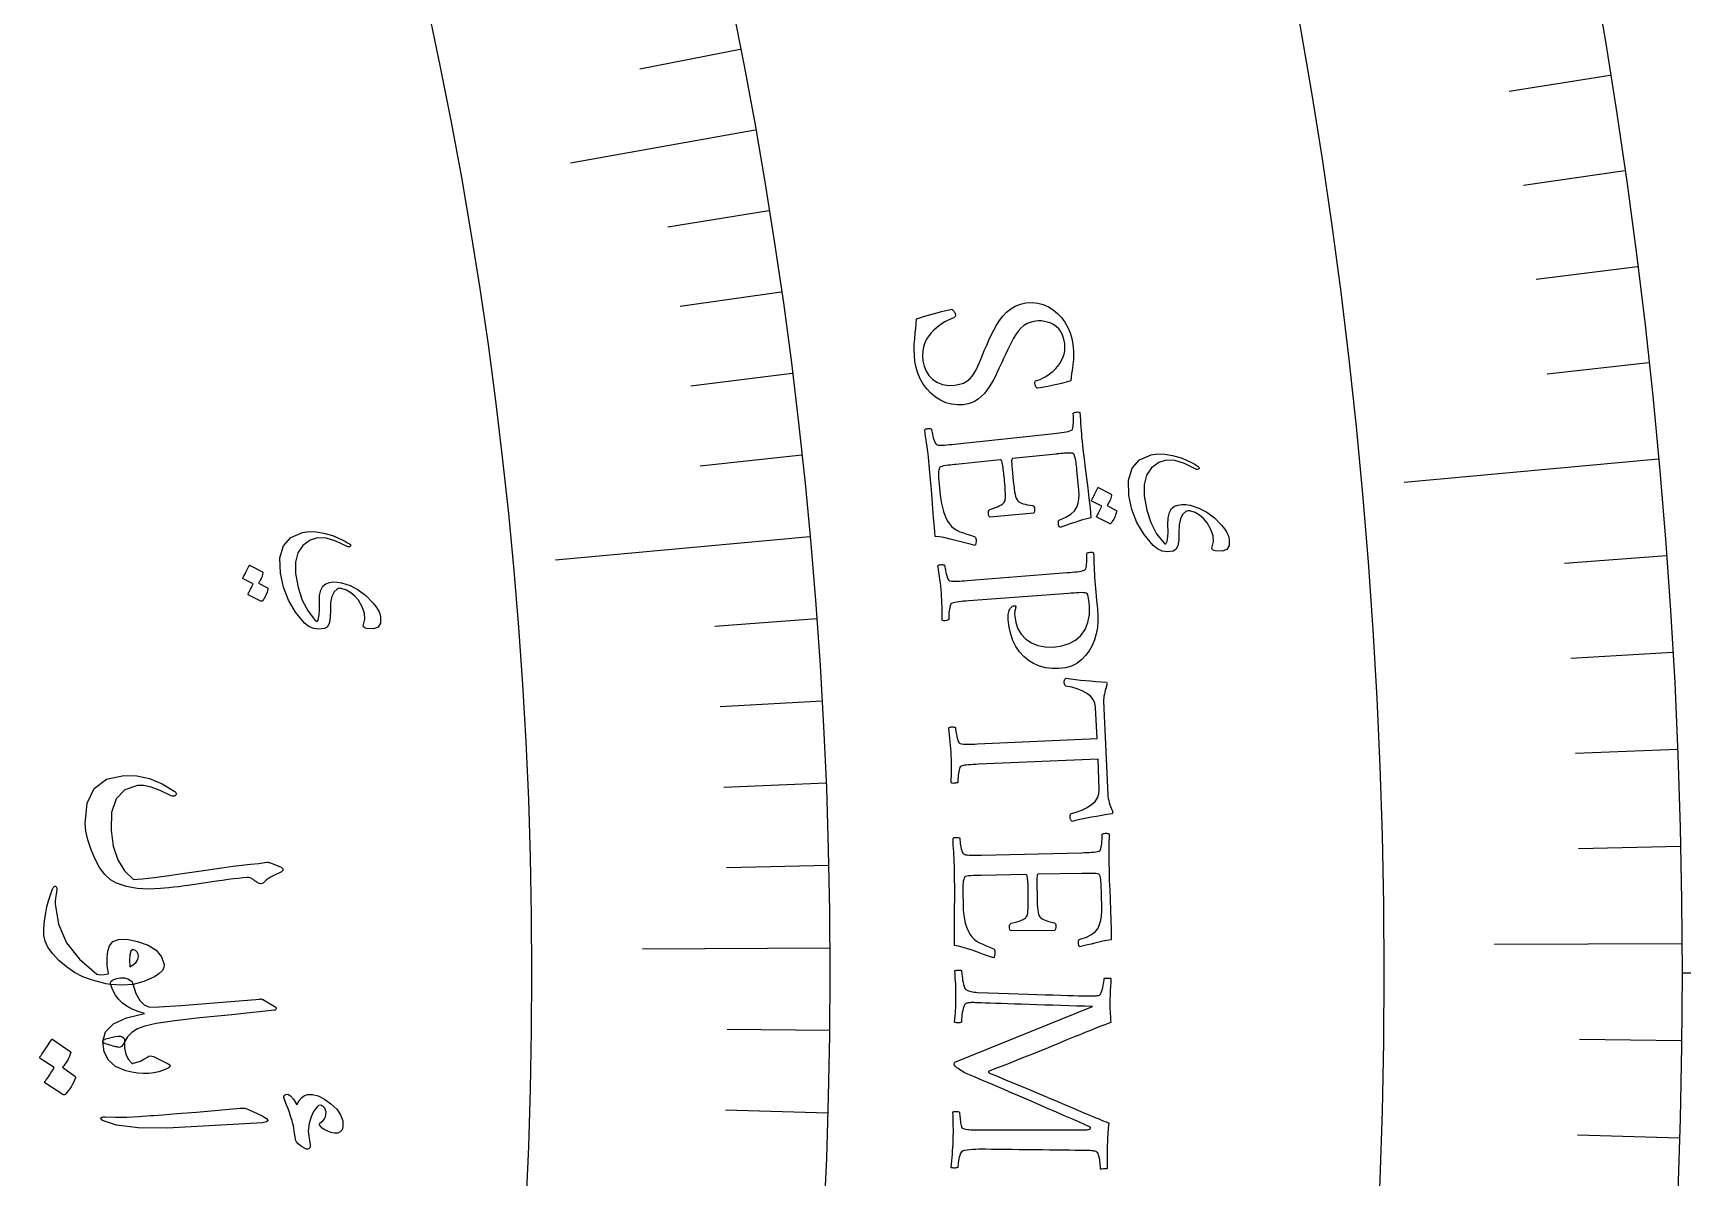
# Model space of a CAD drawing. Header units: millimetres. Extents: x -82 to 82, y -82 to 107.
# Drawn here: x 46.43 to 65.59, y -2.37 to 10.92 of the extents above; entities that cross this region are included whole.
import ezdxf

# ---------------------------------------------------------------- set-up
doc = ezdxf.new("R2010")
doc.units = ezdxf.units.MM
for name, color, linetype in [('ENGRAVE', 7, 'Continuous'), ('ENGRAVE_FINE', 8, 'Continuous'), ('TEXT', 5, 'Continuous')]:
    doc.layers.add(name, color=color, linetype=linetype)

msp = doc.modelspace()

# ---------------------------------------------------------------- linework, layer by layer
at = {"layer": 'ENGRAVE'}
for points in [[(54.8191, 9.7961), (52.6751, 9.4129)], [(65.3152, 5.97), (62.3576, 5.6996)], [(55.4563, 5.0688), (52.4987, 4.7985)], [(55.6867, 0.2907), (53.5088, 0.2794)], [(65.5866, 0.3424), (63.4086, 0.331)], [(74.6625, 0), (65.5875, 0)]]:
    msp.add_lwpolyline(points, dxfattribs=at)
for radius in [80.85, 80.85, 78.6844, 74.6625, 74.6625, 71.4862, 65.5875, 65.5875, 62.1225, 55.6875, 55.6875, 52.2225]:
    msp.add_circle((0, 0), radius, dxfattribs=at)
at = {"layer": 'ENGRAVE_FINE'}
for points in [[(54.6435, 10.7324), (53.4778, 10.5034)], [(64.7527, 10.4308), (63.5799, 10.2419)], [(64.9219, 9.3203), (63.7459, 9.1515)], [(54.9787, 8.8563), (53.8059, 8.6674)], [(65.0721, 8.2065), (63.8934, 8.0578)], [(55.1224, 7.9135), (53.9464, 7.7447)], [(65.2032, 7.0896), (64.0222, 6.9612)], [(55.2499, 6.9678), (54.0712, 6.8191)], [(55.3612, 6.0195), (54.1802, 5.891)], [(65.4081, 4.8479), (64.2233, 4.7601)], [(55.5352, 4.1162), (54.3504, 4.0284)], [(65.4817, 3.7238), (64.2956, 3.6564)], [(55.5977, 3.1618), (54.4116, 3.0943)], [(65.536, 2.598), (64.349, 2.551)], [(55.6438, 2.2059), (54.4567, 2.1588)], [(65.571, 1.4708), (64.3833, 1.4441)], [(55.6735, 1.2488), (54.4858, 1.2221)], [(55.6835, -0.6679), (54.4956, -0.6537)], [(65.5828, -0.7867), (64.3949, -0.7724)], [(55.6637, -1.627), (54.4762, -1.5922)], [(65.5595, -1.9162), (64.372, -1.8815)]]:
    msp.add_lwpolyline(points, dxfattribs=at)
at = {"layer": 'TEXT'}
for points in [[(58.5097, 7.3062), (58.5143, 7.2641), (58.5172, 7.2255), (58.5185, 7.1905), (58.518, 7.159), (58.5163, 7.1291), (58.5137, 7.0988), (58.5103, 7.068), (58.5061, 7.0367), (58.5013, 7.0034), (58.4963, 6.9662), (58.4909, 6.9252), (58.4853, 6.8805), (58.4331, 6.8662), (58.3799, 6.8527), (58.3257, 6.84), (58.2706, 6.828), (58.2185, 6.8174), (58.1734, 6.8084), (58.1353, 6.8012), (58.1042, 6.7957), (58.0976, 6.7951), (58.0916, 6.7978), (58.0861, 6.8037), (58.081, 6.813), (58.0767, 6.8233), (58.0734, 6.8327), (58.0711, 6.8412), (58.0698, 6.8487), (58.0694, 6.8581), (58.0705, 6.8666), (58.0731, 6.8743), (58.0772, 6.881), (58.1028, 6.8883), (58.13, 6.8987), (58.159, 6.9121), (58.1898, 6.9286), (58.2209, 6.948), (58.251, 6.9699), (58.2801, 6.9944), (58.3081, 7.0215), (58.3342, 7.051), (58.3574, 7.0827), (58.3776, 7.1165), (58.3949, 7.1526), (58.4081, 7.1906), (58.416, 7.2302), (58.4185, 7.2716), (58.4157, 7.3146), (58.406, 7.3679), (58.3911, 7.4143), (58.3711, 7.454), (58.346, 7.4869), (58.3171, 7.5139), (58.2861, 7.5359), (58.2529, 7.553), (58.2175, 7.565), (58.1815, 7.5729), (58.1462, 7.5773), (58.1117, 7.5781), (58.0781, 7.5755), (58.0268, 7.5652), (57.9809, 7.5482), (57.9405, 7.5247), (57.9055, 7.4945), (57.8744, 7.4593), (57.846, 7.4206), (57.82, 7.3783), (57.7966, 7.3324), (57.7743, 7.2847), (57.7517, 7.2368), (57.7286, 7.1887), (57.7052, 7.1405), (57.6882, 7.1034), (57.6702, 7.0645), (57.6515, 7.0238), (57.6318, 6.9812), (57.611, 6.9379), (57.5887, 6.8953), (57.5649, 6.8532), (57.5396, 6.8116), (57.5121, 6.772), (57.482, 6.7356), (57.4493, 6.7025), (57.4138, 6.6726), (57.3753, 6.6472), (57.3336, 6.6274), (57.2885, 6.6132), (57.2402, 6.6047), (57.1682, 6.6016), (57.0994, 6.6091), (57.0337, 6.6273), (56.9712, 6.6562), (56.913, 6.6936), (56.8603, 6.7375), (56.8132, 6.7879), (56.7715, 6.8449), (56.7364, 6.9064), (56.7087, 6.9708), (56.6885, 7.038), (56.6758, 7.1079), (56.6693, 7.1749), (56.6667, 7.2411), (56.668, 7.3065), (56.6732, 7.3713), (56.6798, 7.4341), (56.6853, 7.4934), (56.6899, 7.5493), (56.6935, 7.6018), (56.7332, 7.6153), (56.7745, 7.6284), (56.8172, 7.6412), (56.8613, 7.6537), (56.9048, 7.6656), (56.9457, 7.6763), (56.9838, 7.6861), (57.0193, 7.6947), (57.0502, 7.702), (57.0747, 7.7075), (57.0927, 7.7112), (57.1042, 7.7132), (57.1119, 7.7069), (57.119, 7.7001), (57.1258, 7.6926), (57.1321, 7.6846), (57.1375, 7.676), (57.1418, 7.6672), (57.1449, 7.658), (57.1468, 7.6485), (57.1467, 7.637), (57.1432, 7.6276), (57.1363, 7.6201), (57.1259, 7.6147), (57.1054, 7.6066), (57.0816, 7.5958), (57.0544, 7.5822), (57.0239, 7.5659), (56.9916, 7.5467), (56.9592, 7.5244), (56.9268, 7.4989), (56.8942, 7.4702), (56.8632, 7.4383), (56.8357, 7.403), (56.8115, 7.3643), (56.7908, 7.3223), (56.7751, 7.2765), (56.7661, 7.2265), (56.7637, 7.1723), (56.768, 7.1139), (56.7813, 7.052), (56.8049, 6.9955), (56.8389, 6.9445), (56.8832, 6.8989), (56.9364, 6.8625), (56.997, 6.8391), (57.065, 6.8289), (57.1404, 6.8318), (57.1938, 6.8414), (57.2401, 6.8567), (57.2795, 6.8777), (57.3118, 6.9044), (57.3393, 6.9357), (57.3643, 6.9706), (57.3867, 7.0092), (57.4065, 7.0513), (57.4253, 7.096), (57.4445, 7.1425), (57.4642, 7.1906), (57.4844, 7.2405), (57.5091, 7.2964), (57.5352, 7.3534), (57.5626, 7.4116), (57.5915, 7.4709), (57.623, 7.5289), (57.6583, 7.583), (57.6974, 7.6332), (57.7403, 7.6795), (57.788, 7.7195), (57.8414, 7.7507), (57.9006, 7.7731), (57.9656, 7.7867), (58.0359, 7.7912), (58.1028, 7.7854), (58.1664, 7.7693), (58.2266, 7.7427), (58.2824, 7.7077), (58.3329, 7.6659), (58.3781, 7.6175), (58.418, 7.5623), (58.4516, 7.5024), (58.4781, 7.4398), (58.4974, 7.3744), (58.5097, 7.3062)], [(58.6166, 6.1827), (58.6276, 6.0823), (58.64, 5.977), (58.6538, 5.8668), (58.6688, 5.7517), (58.6839, 5.6347), (58.6975, 5.5191), (58.7097, 5.4047), (58.7205, 5.2917), (58.6708, 5.2795), (58.6232, 5.2665), (58.5778, 5.2525), (58.5346, 5.2378), (58.4921, 5.2227), (58.4489, 5.208), (58.4049, 5.1935), (58.3603, 5.1794), (58.3534, 5.1872), (58.3481, 5.1976), (58.3443, 5.2106), (58.3421, 5.2262), (58.3418, 5.2426), (58.3444, 5.255), (58.3498, 5.2633), (58.358, 5.2676), (58.4303, 5.2993), (58.4873, 5.3343), (58.5289, 5.3725), (58.555, 5.4141), (58.5705, 5.4588), (58.5801, 5.5066), (58.5837, 5.5574), (58.5814, 5.6113), (58.5581, 5.8497), (58.5569, 5.86), (58.5553, 5.8738), (58.5531, 5.8911), (58.5504, 5.912), (58.5472, 5.9342), (58.5435, 5.9557), (58.5394, 5.9764), (58.5348, 5.9964), (58.5297, 6.0138), (58.5239, 6.0268), (58.5176, 6.0354), (58.5107, 6.0397), (58.4953, 6.042), (58.478, 6.0432), (58.4587, 6.0432), (58.4374, 6.0422), (58.4149, 6.0405), (58.3921, 6.0386), (58.369, 6.0365), (58.3455, 6.0341), (58.3363, 6.0332), (58.3281, 6.0323), (58.321, 6.0316), (58.3149, 6.031), (57.8091, 5.9786), (57.8043, 5.9758), (57.801, 5.9686), (57.7992, 5.9569), (57.7989, 5.9408), (57.7996, 5.9219), (57.8008, 5.9021), (57.8024, 5.8812), (57.8044, 5.8593), (57.8187, 5.7164), (57.8236, 5.6701), (57.8287, 5.6293), (57.8339, 5.594), (57.8392, 5.5642), (57.8453, 5.5391), (57.8528, 5.5178), (57.8616, 5.5003), (57.8719, 5.4867), (57.8839, 5.4758), (57.8983, 5.4666), (57.915, 5.459), (57.934, 5.453), (57.9559, 5.4478), (57.9813, 5.4425), (58.0102, 5.4373), (58.0426, 5.432), (58.0515, 5.4293), (58.0583, 5.4221), (58.063, 5.4105), (58.0658, 5.3944), (58.0663, 5.3787), (58.0649, 5.3653), (58.0616, 5.3541), (58.0563, 5.3453), (57.5443, 5.2982), (57.5388, 5.3047), (57.5344, 5.3141), (57.5311, 5.3265), (57.529, 5.3417), (57.5288, 5.357), (57.5314, 5.3694), (57.5366, 5.3788), (57.5446, 5.3854), (57.58, 5.3981), (57.61, 5.4095), (57.6348, 5.4194), (57.6543, 5.428), (57.6697, 5.4357), (57.6823, 5.4427), (57.6923, 5.4491), (57.6994, 5.4549), (57.705, 5.4606), (57.7099, 5.4668), (57.7143, 5.4735), (57.7181, 5.4806), (57.7223, 5.4904), (57.7252, 5.5046), (57.7269, 5.5233), (57.7272, 5.5464), (57.7266, 5.5724), (57.7256, 5.5995), (57.7241, 5.6279), (57.722, 5.6574), (57.7197, 5.6871), (57.7173, 5.7159), (57.7148, 5.7438), (57.7122, 5.7708), (57.7103, 5.7896), (57.708, 5.8096), (57.7054, 5.8308), (57.7025, 5.8532), (57.6994, 5.8754), (57.6961, 5.896), (57.6925, 5.9149), (57.6888, 5.9323), (57.6846, 5.9467), (57.6796, 5.9568), (57.6739, 5.9625), (57.6673, 5.964), (57.1503, 5.9105), (57.1472, 5.9102), (57.1434, 5.9098), (57.1388, 5.9093), (57.1336, 5.9088), (57.1128, 5.9065), (57.0892, 5.9038), (57.0628, 5.9007), (57.0337, 5.8971), (57.0066, 5.8929), (56.9862, 5.8883), (56.9725, 5.8831), (56.9655, 5.8774), (56.9582, 5.862), (56.953, 5.8451), (56.9499, 5.8269), (56.9488, 5.8074), (56.9493, 5.7844), (56.9509, 5.7557), (56.9536, 5.7214), (56.9573, 5.6814), (56.9701, 5.5517), (56.976, 5.5037), (56.9842, 5.4562), (56.9948, 5.4093), (57.0078, 5.363), (57.0228, 5.3195), (57.0393, 5.2809), (57.0575, 5.2474), (57.0773, 5.2189), (57.1017, 5.1908), (57.1301, 5.1665), (57.1626, 5.1461), (57.199, 5.1294), (57.2383, 5.115), (57.2791, 5.1009), (57.3214, 5.0874), (57.3653, 5.0743), (57.373, 5.0704), (57.3789, 5.0629), (57.383, 5.0517), (57.3854, 5.0369), (57.3864, 5.0138), (57.3849, 4.9948), (57.3809, 4.9797), (57.3745, 4.9687), (57.3162, 4.9836), (57.2561, 4.9993), (57.1942, 5.0156), (57.1305, 5.0326), (57.0683, 5.0481), (57.011, 5.06), (56.9585, 5.0683), (56.9109, 5.073), (56.9015, 5.1818), (56.8925, 5.2903), (56.8841, 5.3985), (56.8762, 5.5064), (56.8678, 5.6175), (56.8578, 5.7355), (56.8461, 5.8603), (56.8328, 5.9918), (56.8277, 6.0374), (56.8223, 6.0805), (56.8166, 6.1211), (56.8106, 6.1593), (56.8047, 6.1966), (56.7993, 6.2347), (56.7942, 6.2735), (56.7896, 6.313), (56.7956, 6.3185), (56.8039, 6.3226), (56.8145, 6.3254), (56.8274, 6.327), (56.8403, 6.3273), (56.8513, 6.3265), (56.8603, 6.3246), (56.8673, 6.3216), (56.8687, 6.3117), (56.871, 6.2983), (56.8741, 6.2816), (56.8782, 6.2615), (56.8831, 6.24), (56.8888, 6.219), (56.8953, 6.1988), (56.9027, 6.1791), (56.9103, 6.162), (56.9178, 6.1497), (56.9251, 6.142), (56.9323, 6.139), (56.9507, 6.136), (56.9714, 6.1345), (56.9944, 6.1345), (57.0198, 6.1359), (57.0467, 6.1382), (57.0747, 6.1407), (57.1038, 6.1436), (57.1338, 6.1467), (58.2924, 6.2714), (58.3225, 6.2747), (58.3517, 6.2781), (58.3801, 6.2816), (58.4075, 6.2852), (58.4332, 6.2893), (58.4561, 6.2944), (58.4762, 6.3004), (58.4937, 6.3074), (58.5011, 6.312), (58.5069, 6.3214), (58.5112, 6.3354), (58.5139, 6.354), (58.5156, 6.3753), (58.5166, 6.397), (58.5171, 6.4192), (58.517, 6.4419), (58.5165, 6.463), (58.5159, 6.4805), (58.5151, 6.4944), (58.5142, 6.5047), (58.5204, 6.5093), (58.5287, 6.5131), (58.5393, 6.5164), (58.552, 6.519), (58.5649, 6.5203), (58.5758, 6.5198), (58.5848, 6.5175), (58.592, 6.5134), (58.5952, 6.4708), (58.5982, 6.4285), (58.6009, 6.3866), (58.6034, 6.3451), (58.606, 6.3039), (58.6091, 6.2631), (58.6126, 6.2227), (58.6166, 6.1827)], [(60.1288, 4.9536), (60.1439, 5.0156), (60.1391, 5.0829), (60.1143, 5.1556), (60.0696, 5.2336), (60.0291, 5.2819), (59.9824, 5.321), (59.9295, 5.3508), (59.8704, 5.3713), (59.8588, 5.3729), (59.8469, 5.372), (59.8348, 5.3688), (59.8225, 5.3633), (59.7854, 5.3303), (59.7599, 5.2784), (59.7458, 5.2074), (59.743, 5.1175), (59.7411, 5.0288), (59.7294, 4.9635), (59.7079, 4.9217), (59.6769, 4.9033), (59.6092, 4.896), (59.5478, 4.9043), (59.4926, 4.9282), (59.4435, 4.9676), (59.3376, 5.0965), (59.2554, 5.2361), (59.1969, 5.3866), (59.162, 5.548), (59.1575, 5.7274), (59.1987, 5.8661), (59.2858, 5.9642), (59.419, 6.0218), (59.4943, 6.0319), (59.5774, 6.0294), (59.6683, 6.0141), (59.7671, 5.986), (59.7948, 5.9755), (59.8217, 5.9645), (59.8476, 5.9531), (59.8727, 5.9413), (59.8969, 5.9289), (59.9206, 5.9158), (59.9436, 5.9021), (59.9659, 5.8877), (59.9754, 5.8797), (59.9796, 5.8722), (59.9787, 5.865), (59.9725, 5.8584), (59.9645, 5.8542), (59.9563, 5.8525), (59.9478, 5.8535), (59.939, 5.857), (59.8087, 5.9211), (59.6934, 5.9552), (59.5933, 5.9595), (59.5083, 5.934), (59.4224, 5.8708), (59.3658, 5.7852), (59.3383, 5.677), (59.3399, 5.5462), (59.3686, 5.381), (59.4164, 5.2341), (59.4836, 5.1055), (59.5702, 4.9949), (59.5773, 4.9884), (59.584, 4.9863), (59.5904, 4.9886), (59.5963, 4.9952), (59.6063, 5.021), (59.6129, 5.065), (59.616, 5.1269), (59.6156, 5.207), (59.6185, 5.2888), (59.6317, 5.3522), (59.6555, 5.3973), (59.6898, 5.4241), (59.7316, 5.4389), (59.7762, 5.4459), (59.8236, 5.4454), (59.8738, 5.4371), (59.9739, 5.4044), (60.0678, 5.3548), (60.1554, 5.2883), (60.2366, 5.2049), (60.2561, 5.1825), (60.2731, 5.1605), (60.2878, 5.1391), (60.3001, 5.1182), (60.3101, 5.0979), (60.318, 5.0783), (60.3237, 5.0595), (60.3272, 5.0414), (60.3264, 4.9696), (60.299, 4.9234), (60.245, 4.9028), (60.1643, 4.9077), (60.1422, 4.9146), (60.1289, 4.9245), (60.1244, 4.9375), (60.1288, 4.9536)], [(59.0131, 5.3773), (59.0157, 5.3753), (59.0173, 5.3722), (59.0182, 5.3681), (59.0182, 5.3631), (59.013, 5.3444), (59.007, 5.3263), (59.0003, 5.3088), (58.9928, 5.2917), (58.9845, 5.275), (58.9752, 5.2586), (58.965, 5.2424), (58.9537, 5.2265), (58.9502, 5.2233), (58.9462, 5.2217), (58.9419, 5.2217), (58.9372, 5.2232), (58.7884, 5.2981), (58.7863, 5.3003), (58.786, 5.3039), (58.7874, 5.3087), (58.7906, 5.3148), (58.7937, 5.3191), (58.7978, 5.326), (58.8029, 5.3356), (58.8091, 5.3477), (58.8165, 5.3626), (58.8251, 5.3804), (58.8349, 5.4011), (58.846, 5.4246), (58.7302, 5.4837), (58.7265, 5.4865), (58.7253, 5.4905), (58.7266, 5.4957), (58.7303, 5.502), (58.7336, 5.5075), (58.7384, 5.5161), (58.7448, 5.5278), (58.7527, 5.5427), (58.7622, 5.5609), (58.7732, 5.5827), (58.7858, 5.6081), (58.7999, 5.6372), (58.8024, 5.6403), (58.805, 5.6418), (58.8079, 5.6417), (58.8108, 5.6401), (58.9547, 5.5636), (58.9572, 5.5615), (58.9589, 5.5584), (58.9598, 5.5544), (58.9598, 5.5493), (58.9562, 5.5335), (58.9517, 5.5182), (58.9464, 5.5032), (58.9402, 5.4885), (58.9333, 5.4743), (58.9258, 5.4605), (58.9176, 5.4471), (58.9088, 5.4341)], [(50.2695, 4.0521), (50.2846, 4.1141), (50.2799, 4.1815), (50.2552, 4.2543), (50.2106, 4.3323), (50.1701, 4.3807), (50.1235, 4.4198), (50.0706, 4.4496), (50.0114, 4.4702), (49.9999, 4.4717), (49.988, 4.4709), (49.9759, 4.4677), (49.9635, 4.4622), (49.9265, 4.4293), (49.9009, 4.3773), (49.8867, 4.3064), (49.8839, 4.2165), (49.8819, 4.1279), (49.87, 4.0627), (49.8485, 4.0209), (49.8174, 4.0026), (49.7498, 3.9955), (49.6884, 4.0039), (49.6332, 4.0278), (49.5842, 4.0672), (49.4784, 4.196), (49.3964, 4.3354), (49.338, 4.4855), (49.3031, 4.6465), (49.2985, 4.8255), (49.3395, 4.9639), (49.4265, 5.062), (49.5596, 5.1198), (49.6349, 5.1301), (49.718, 5.1277), (49.8089, 5.1126), (49.9078, 5.0847), (49.9355, 5.0742), (49.9624, 5.0633), (49.9883, 5.052), (50.0134, 5.0402), (50.0377, 5.0278), (50.0613, 5.0148), (50.0844, 5.0011), (50.1067, 4.9867), (50.1162, 4.9787), (50.1205, 4.9712), (50.1195, 4.9641), (50.1134, 4.9573), (50.1054, 4.9532), (50.0971, 4.9515), (50.0886, 4.9524), (50.0798, 4.9559), (49.9494, 5.0199), (49.8341, 5.0538), (49.734, 5.0579), (49.6491, 5.0323), (49.5632, 4.969), (49.5067, 4.8834), (49.4793, 4.7754), (49.481, 4.6448), (49.5096, 4.4799), (49.5574, 4.3333), (49.6244, 4.2048), (49.7109, 4.0943), (49.718, 4.0878), (49.7247, 4.0857), (49.7311, 4.0879), (49.7371, 4.0946), (49.7471, 4.1203), (49.7537, 4.1642), (49.7569, 4.2261), (49.7566, 4.3061), (49.7595, 4.3878), (49.7728, 4.4512), (49.7966, 4.4963), (49.8309, 4.523), (49.8727, 4.5377), (49.9173, 4.5448), (49.9647, 4.5442), (50.0149, 4.5359), (50.115, 4.5032), (50.2088, 4.4536), (50.2964, 4.387), (50.3776, 4.3034), (50.397, 4.281), (50.4141, 4.259), (50.4287, 4.2375), (50.441, 4.2165), (50.451, 4.1962), (50.4588, 4.1766), (50.4645, 4.1577), (50.4679, 4.1397), (50.4671, 4.0678), (50.4396, 4.0216), (50.3856, 4.001), (50.3049, 4.0061), (50.2828, 4.0131), (50.2695, 4.023), (50.265, 4.036), (50.2695, 4.0521)], [(58.3484, 3.5378), (58.2683, 3.5377), (58.1927, 3.5474), (58.1216, 3.567), (58.055, 3.5962), (57.9938, 3.6343), (57.9391, 3.6803), (57.8909, 3.7342), (57.8491, 3.796), (57.8145, 3.8647), (57.788, 3.9393), (57.7696, 4.0199), (57.7592, 4.1064), (57.7587, 4.1185), (57.7588, 4.1324), (57.7594, 4.1481), (57.7606, 4.1656), (57.7625, 4.1831), (57.7652, 4.199), (57.7687, 4.2131), (57.773, 4.2256), (57.7762, 4.2293), (57.7804, 4.2346), (57.7858, 4.2413), (57.7923, 4.2495), (57.8, 4.2575), (57.8091, 4.2634), (57.8196, 4.2674), (57.8315, 4.2693), (57.8387, 4.269), (57.8436, 4.2667), (57.8462, 4.2625), (57.8464, 4.2563), (57.8444, 4.2447), (57.8422, 4.2328), (57.8399, 4.2204), (57.8374, 4.2078), (57.8353, 4.1946), (57.8341, 4.1807), (57.8338, 4.1663), (57.8345, 4.1512), (57.847, 4.0723), (57.8727, 4.0011), (57.9117, 3.9373), (57.9639, 3.8811), (58.028, 3.836), (58.1029, 3.8056), (58.1886, 3.7899), (58.285, 3.7891), (58.3812, 3.8025), (58.4665, 3.8294), (58.5406, 3.8698), (58.6037, 3.9239), (58.6531, 3.9916), (58.686, 4.073), (58.7024, 4.1679), (58.7023, 4.2764), (58.7011, 4.2909), (58.6993, 4.3087), (58.6968, 4.3299), (58.6938, 4.3544), (58.6896, 4.3778), (58.6837, 4.3955), (58.6762, 4.4075), (58.6669, 4.4139), (58.6518, 4.4178), (58.6325, 4.4202), (58.6089, 4.421), (58.581, 4.4203), (58.5509, 4.4186), (58.5207, 4.4168), (58.4902, 4.4147), (58.4597, 4.4125), (57.3005, 4.325), (57.2704, 4.3227), (57.2413, 4.3202), (57.2133, 4.3177), (57.1864, 4.315), (57.1612, 4.3118), (57.1386, 4.3076), (57.1185, 4.3023), (57.1009, 4.2961), (57.0945, 4.2907), (57.0887, 4.2812), (57.0836, 4.2676), (57.0792, 4.2499), (57.0755, 4.2299), (57.0727, 4.2095), (57.0708, 4.1886), (57.0699, 4.1672), (57.0695, 4.1473), (57.0694, 4.1307), (57.0695, 4.1174), (57.07, 4.1074), (57.0636, 4.1033), (57.0551, 4.0998), (57.0445, 4.097), (57.0317, 4.095), (57.0188, 4.0941), (57.0078, 4.095), (56.9989, 4.0976), (56.9919, 4.1018), (56.9917, 4.143), (56.9913, 4.1833), (56.9907, 4.2228), (56.9901, 4.2613), (56.989, 4.2997), (56.9874, 4.3385), (56.9852, 4.3779), (56.9824, 4.4177), (56.9791, 4.4564), (56.9752, 4.4952), (56.9708, 4.5342), (56.9659, 4.5733), (56.9605, 4.6127), (56.9549, 4.6527), (56.949, 4.6931), (56.9429, 4.734), (56.9491, 4.7393), (56.9576, 4.7432), (56.9682, 4.7457), (56.9811, 4.7469), (56.9941, 4.7468), (57.005, 4.7457), (57.014, 4.7436), (57.0209, 4.7405), (57.022, 4.7305), (57.0239, 4.7174), (57.0265, 4.701), (57.03, 4.6814), (57.0342, 4.6604), (57.0393, 4.6397), (57.0453, 4.6195), (57.052, 4.5997), (57.0592, 4.5825), (57.0664, 4.5699), (57.0735, 4.562), (57.0806, 4.5589), (57.0989, 4.5554), (57.1195, 4.5533), (57.1426, 4.5526), (57.1679, 4.5533), (57.1949, 4.5548), (57.223, 4.5566), (57.2521, 4.5587), (57.2822, 4.561), (58.4438, 4.6535), (58.474, 4.656), (58.5033, 4.6586), (58.5317, 4.6613), (58.5593, 4.6641), (58.585, 4.6675), (58.6081, 4.6719), (58.6284, 4.6774), (58.646, 4.6839), (58.6535, 4.6883), (58.6596, 4.6975), (58.6643, 4.7114), (58.6675, 4.73), (58.6698, 4.7511), (58.6714, 4.7725), (58.6726, 4.7942), (58.6731, 4.8163), (58.6733, 4.8368), (58.6732, 4.8538), (58.6728, 4.8675), (58.6723, 4.8777), (58.6785, 4.8821), (58.687, 4.8858), (58.6976, 4.8887), (58.7104, 4.8909), (58.7233, 4.8919), (58.7342, 4.8911), (58.7432, 4.8886), (58.7502, 4.8842), (58.7523, 4.8417), (58.754, 4.7996), (58.7556, 4.7581), (58.7569, 4.7171), (58.7583, 4.6765), (58.7602, 4.6361), (58.7625, 4.5959), (58.7654, 4.5559), (58.7688, 4.5138), (58.7727, 4.4702), (58.777, 4.4249), (58.7817, 4.3781), (58.7866, 4.3288), (58.7913, 4.2761), (58.7959, 4.2199), (58.8003, 4.1604), (58.8019, 4.0869), (58.7961, 4.0144), (58.783, 3.9432), (58.7625, 3.8731), (58.7349, 3.8064), (58.7005, 3.7454), (58.6591, 3.6902), (58.6108, 3.6406), (58.5556, 3.5992), (58.4935, 3.5683), (58.4244, 3.5478), (58.3484, 3.5378)], [(49.1542, 4.4763), (49.1568, 4.4742), (49.1584, 4.4711), (49.1593, 4.4671), (49.1593, 4.462), (49.154, 4.4435), (49.1481, 4.4254), (49.1413, 4.4079), (49.1339, 4.3909), (49.1255, 4.3742), (49.1162, 4.3578), (49.106, 4.3417), (49.0948, 4.3259), (49.0912, 4.3227), (49.0872, 4.3211), (49.0829, 4.3211), (49.0782, 4.3226), (48.9294, 4.3973), (48.9274, 4.3995), (48.927, 4.403), (48.9285, 4.4078), (48.9317, 4.4139), (48.9347, 4.4182), (48.9388, 4.4251), (48.944, 4.4346), (48.9502, 4.4467), (48.9576, 4.4616), (48.9662, 4.4793), (48.976, 4.4999), (48.9872, 4.5233), (48.8713, 4.5821), (48.8676, 4.5849), (48.8664, 4.5889), (48.8677, 4.5941), (48.8715, 4.6004), (48.8747, 4.6058), (48.8795, 4.6144), (48.8859, 4.6261), (48.8938, 4.6409), (48.9033, 4.6591), (48.9143, 4.6808), (48.9269, 4.7062), (48.9409, 4.7351), (48.9434, 4.7382), (48.9461, 4.7397), (48.9489, 4.7397), (48.9519, 4.738), (49.0958, 4.6619), (49.0983, 4.6599), (49.1, 4.6568), (49.1009, 4.6527), (49.1009, 4.6477), (49.0973, 4.632), (49.0928, 4.6166), (49.0875, 4.6017), (49.0813, 4.5871), (49.0744, 4.5729), (49.0669, 4.5591), (49.0587, 4.5458), (49.0499, 4.5328)], [(58.9166, 2.0699), (58.9181, 2.0516), (58.9214, 2.0308), (58.9266, 2.0075), (58.9336, 1.9819), (58.9412, 1.9567), (58.9484, 1.9352), (58.9551, 1.9172), (58.9613, 1.9027), (58.9666, 1.8923), (58.9703, 1.8837), (58.9726, 1.8768), (58.9735, 1.8716), (58.9733, 1.8672), (58.9724, 1.8623), (58.9708, 1.8571), (58.9686, 1.8515), (58.9065, 1.8421), (58.8454, 1.8323), (58.7855, 1.8219), (58.7266, 1.8111), (58.6687, 1.7998), (58.612, 1.788), (58.5563, 1.7758), (58.5016, 1.763), (58.4985, 1.7663), (58.4951, 1.7706), (58.4912, 1.776), (58.487, 1.7824), (58.4833, 1.7898), (58.481, 1.7979), (58.48, 1.8067), (58.4804, 1.8163), (58.4808, 1.8305), (58.4831, 1.8419), (58.4872, 1.8505), (58.4931, 1.8564), (58.5608, 1.8751), (58.6225, 1.8982), (58.678, 1.9258), (58.7275, 1.9578), (58.7678, 1.9945), (58.7961, 2.0357), (58.8123, 2.0816), (58.8165, 2.132), (58.8026, 2.4854), (57.4123, 2.4266), (57.3821, 2.4253), (57.3529, 2.4238), (57.3249, 2.4221), (57.2978, 2.4204), (57.2726, 2.418), (57.2498, 2.4145), (57.2296, 2.41), (57.2118, 2.4043), (57.2052, 2.3991), (57.1991, 2.3898), (57.1936, 2.3764), (57.1885, 2.3589), (57.1842, 2.339), (57.1807, 2.3186), (57.1782, 2.2978), (57.1765, 2.2765), (57.1755, 2.2566), (57.1748, 2.24), (57.1745, 2.2267), (57.1747, 2.2168), (57.1682, 2.2128), (57.1595, 2.2096), (57.1488, 2.2072), (57.1359, 2.2056), (57.123, 2.2052), (57.1121, 2.2064), (57.1033, 2.2092), (57.0965, 2.2137), (57.0976, 2.2549), (57.0985, 2.2952), (57.0993, 2.3347), (57.0998, 2.3732), (57.1001, 2.4116), (57.0997, 2.4505), (57.0988, 2.4899), (57.0973, 2.5297), (57.0953, 2.5686), (57.0928, 2.6078), (57.0896, 2.6474), (57.0859, 2.6872), (57.0818, 2.7274), (57.0775, 2.7679), (57.073, 2.8088), (57.0683, 2.8499), (57.0746, 2.855), (57.0832, 2.8586), (57.0939, 2.8608), (57.1068, 2.8616), (57.1198, 2.8611), (57.1307, 2.8596), (57.1396, 2.8572), (57.1464, 2.8538), (57.1472, 2.8438), (57.1486, 2.8303), (57.1508, 2.8134), (57.1536, 2.7931), (57.1572, 2.7713), (57.1616, 2.7501), (57.1669, 2.7295), (57.173, 2.7094), (57.1796, 2.6919), (57.1863, 2.6791), (57.1932, 2.671), (57.2001, 2.6676), (57.2183, 2.6635), (57.2389, 2.6607), (57.2619, 2.6593), (57.2873, 2.6591), (57.3143, 2.6598), (57.3424, 2.6607), (57.3716, 2.6617), (57.4018, 2.6631), (58.7919, 2.7276), (58.7741, 3.0865), (58.7655, 3.1363), (58.7453, 3.1806), (58.7135, 3.2192), (58.67, 3.2521), (58.6179, 3.2798), (58.5601, 3.3029), (58.4966, 3.3214), (58.4275, 3.3352), (58.421, 3.3405), (58.4162, 3.3487), (58.4129, 3.3599), (58.4112, 3.374), (58.41, 3.3834), (58.4102, 3.3921), (58.4118, 3.3999), (58.4149, 3.4069), (58.4186, 3.413), (58.422, 3.4183), (58.425, 3.4227), (58.4278, 3.4261), (58.4834, 3.4183), (58.5399, 3.4113), (58.5975, 3.4051), (58.6561, 3.3996), (58.7157, 3.3946), (58.7763, 3.3901), (58.8379, 3.386), (58.9006, 3.3822), (58.9032, 3.3749), (58.9046, 3.3667), (58.9049, 3.3578), (58.9039, 3.3481), (58.9023, 3.3385), (58.9004, 3.33), (58.8983, 3.3225), (58.8959, 3.3161), (58.8911, 3.3016), (58.8862, 3.2844), (58.8812, 3.2646), (58.8763, 3.242), (58.872, 3.219), (58.8693, 3.1977), (58.868, 3.178), (58.8681, 3.16)], [(49.3114, 1.2298), (49.3201, 1.225), (49.3264, 1.2187), (49.3302, 1.2108), (49.3317, 1.2015), (49.3303, 1.192), (49.3258, 1.184), (49.3181, 1.1773), (49.3072, 1.172), (49.2438, 1.1437), (49.1891, 1.1138), (49.1432, 1.0824), (49.106, 1.0494), (49.0925, 1.0396), (49.0769, 1.0366), (49.059, 1.0403), (49.0389, 1.0508), (49.0291, 1.0576), (49.0197, 1.064), (49.0107, 1.0701), (49.002, 1.0758), (48.9938, 1.0812), (48.9864, 1.0862), (48.9796, 1.0909), (48.9736, 1.0953), (48.9626, 1.1026), (48.9496, 1.1076), (48.9345, 1.1105), (48.9173, 1.1112), (48.8691, 1.1067), (48.8166, 1.1011), (48.7597, 1.0942), (48.6985, 1.0863), (48.6329, 1.0773), (48.563, 1.0676), (48.4887, 1.0571), (48.4101, 1.0458), (48.3317, 1.0335), (48.2579, 1.0224), (48.1888, 1.0128), (48.1245, 1.0045), (48.0646, 0.9973), (48.0091, 0.9912), (47.9579, 0.986), (47.9111, 0.9818), (47.7724, 0.9753), (47.6407, 0.9839), (47.516, 1.0076), (47.3983, 1.0462), (47.3288, 1.0846), (47.2639, 1.1449), (47.2037, 1.2268), (47.1479, 1.3304), (47.1008, 1.4429), (47.0665, 1.5486), (47.0451, 1.6478), (47.0367, 1.7405), (47.06, 1.9743), (47.1417, 2.1449), (47.2825, 2.2525), (47.4828, 2.2969), (47.634, 2.2919), (47.7833, 2.2596), (47.9307, 2.1994), (48.076, 2.1113), (48.0846, 2.1045), (48.09, 2.0972), (48.0922, 2.0893), (48.0914, 2.081), (48.0884, 2.0721), (48.0843, 2.0652), (48.0791, 2.0604), (48.0728, 2.0577), (48.0633, 2.0555), (48.054, 2.0555), (48.045, 2.0575), (48.0362, 2.0617), (47.9087, 2.1207), (47.8004, 2.1602), (47.7116, 2.1805), (47.6421, 2.1817), (47.4951, 2.1285), (47.3953, 2.0238), (47.3424, 1.8678), (47.336, 1.6601), (47.3626, 1.4739), (47.4146, 1.3164), (47.4923, 1.1874), (47.5958, 1.0868), (47.6446, 1.09), (47.7015, 1.0951), (47.7666, 1.1019), (47.8398, 1.1105), (47.9214, 1.1211), (48.0115, 1.1338), (48.1102, 1.1487), (48.2173, 1.1659), (48.3278, 1.1823), (48.4366, 1.1981), (48.5437, 1.2132), (48.649, 1.2275), (48.7526, 1.241), (48.8545, 1.2535), (48.9547, 1.2648), (49.0531, 1.2751), (49.1478, 1.289), (49.1586, 1.2888), (49.1688, 1.2874), (49.1783, 1.285), (49.1871, 1.2814)], [(58.9277, 1.2844), (58.9304, 1.1834), (58.934, 1.0774), (58.9385, 0.9664), (58.944, 0.8505), (58.9492, 0.7327), (58.9532, 0.6163), (58.9558, 0.5014), (58.9572, 0.3878), (58.9066, 0.3798), (58.8581, 0.3707), (58.8117, 0.3607), (58.7674, 0.3495), (58.7238, 0.3381), (58.6795, 0.327), (58.6345, 0.3162), (58.5888, 0.3059), (58.5827, 0.3142), (58.5783, 0.325), (58.5756, 0.3383), (58.5746, 0.3541), (58.5757, 0.3704), (58.5793, 0.3825), (58.5854, 0.3903), (58.5939, 0.3939), (58.6686, 0.4195), (58.7283, 0.4496), (58.7729, 0.4843), (58.8025, 0.5236), (58.8216, 0.5668), (58.8351, 0.6137), (58.843, 0.664), (58.8451, 0.7179), (58.8417, 0.9574), (58.8415, 0.9677), (58.841, 0.9816), (58.8402, 0.9991), (58.8393, 1.0201), (58.8379, 1.0425), (58.836, 1.0642), (58.8337, 1.0852), (58.8307, 1.1055), (58.8271, 1.1232), (58.8225, 1.1367), (58.8169, 1.1458), (58.8103, 1.1507), (58.7952, 1.1542), (58.7781, 1.1568), (58.7588, 1.1585), (58.7375, 1.1592), (58.7149, 1.1594), (58.6921, 1.1594), (58.6688, 1.1592), (58.6453, 1.1588), (58.636, 1.1587), (58.6278, 1.1585), (58.6206, 1.1584), (58.6145, 1.1582), (58.106, 1.1482), (58.101, 1.1458), (58.0971, 1.1389), (58.0944, 1.1274), (58.0928, 1.1113), (58.0919, 1.0925), (58.0914, 1.0726), (58.0913, 1.0516), (58.0915, 1.0296), (58.0939, 0.8861), (58.0949, 0.8395), (58.0965, 0.7985), (58.0988, 0.7629), (58.1016, 0.7327), (58.1056, 0.7072), (58.1113, 0.6853), (58.1186, 0.6672), (58.1277, 0.6528), (58.1388, 0.6409), (58.1524, 0.6305), (58.1684, 0.6215), (58.1868, 0.6139), (58.2082, 0.6069), (58.2331, 0.5996), (58.2614, 0.592), (58.2933, 0.584), (58.3019, 0.5806), (58.3081, 0.5728), (58.3119, 0.5609), (58.3132, 0.5446), (58.3125, 0.5289), (58.31, 0.5156), (58.3057, 0.5048), (58.2997, 0.4965), (57.7856, 0.4921), (57.7806, 0.4991), (57.777, 0.5088), (57.7748, 0.5214), (57.774, 0.5368), (57.7751, 0.552), (57.7786, 0.5641), (57.7846, 0.5731), (57.7931, 0.579), (57.8295, 0.5887), (57.8604, 0.5975), (57.8859, 0.6054), (57.906, 0.6124), (57.922, 0.6187), (57.9352, 0.6246), (57.9456, 0.6302), (57.9532, 0.6354), (57.9592, 0.6406), (57.9646, 0.6464), (57.9695, 0.6527), (57.9739, 0.6595), (57.979, 0.6688), (57.9831, 0.6827), (57.9863, 0.7012), (57.9885, 0.7243), (57.9901, 0.7502), (57.9913, 0.7773), (57.9922, 0.8057), (57.9926, 0.8353), (57.9928, 0.8651), (57.9928, 0.894), (57.9926, 0.922), (57.9923, 0.9492), (57.9919, 0.968), (57.9913, 0.9882), (57.9905, 1.0095), (57.9894, 1.032), (57.9882, 1.0544), (57.9866, 1.0752), (57.9846, 1.0944), (57.9824, 1.112), (57.9794, 1.1267), (57.9753, 1.1372), (57.97, 1.1434), (57.9636, 1.1454), (57.4439, 1.1351), (57.4408, 1.135), (57.4369, 1.135), (57.4324, 1.1349), (57.4272, 1.1348), (57.4062, 1.1343), (57.3825, 1.1335), (57.3559, 1.1326), (57.3266, 1.1314), (57.2992, 1.1296), (57.2785, 1.1266), (57.2644, 1.1226), (57.257, 1.1175), (57.2485, 1.1027), (57.2419, 1.0864), (57.2372, 1.0685), (57.2345, 1.0491), (57.2331, 1.0261), (57.2323, 0.9974), (57.2321, 0.963), (57.2325, 0.9229), (57.2345, 0.7925), (57.2363, 0.7442), (57.2406, 0.6962), (57.2473, 0.6486), (57.2564, 0.6014), (57.2676, 0.5567), (57.2809, 0.5169), (57.2963, 0.482), (57.3136, 0.452), (57.3356, 0.4219), (57.3619, 0.3954), (57.3925, 0.3723), (57.4275, 0.3527), (57.4654, 0.335), (57.5049, 0.3176), (57.5459, 0.3006), (57.5886, 0.2839), (57.5959, 0.2794), (57.6012, 0.2714), (57.6044, 0.2599), (57.6055, 0.2449), (57.6045, 0.2219), (57.6015, 0.203), (57.5963, 0.1884), (57.589, 0.1779), (57.5322, 0.1976), (57.4736, 0.2182), (57.4132, 0.2397), (57.3511, 0.2619), (57.2904, 0.2825), (57.2343, 0.2992), (57.1827, 0.3118), (57.1357, 0.3204), (57.1353, 0.4296), (57.1354, 0.5385), (57.1361, 0.647), (57.1372, 0.7552), (57.138, 0.8666), (57.1379, 0.985), (57.1366, 1.1103), (57.1342, 1.2425), (57.133, 1.2884), (57.1312, 1.3318), (57.1289, 1.3728), (57.1261, 1.4113), (57.1234, 1.449), (57.1211, 1.4874), (57.1192, 1.5264), (57.1179, 1.5662), (57.1244, 1.5711), (57.133, 1.5746), (57.1438, 1.5765), (57.1567, 1.577), (57.1697, 1.5762), (57.1806, 1.5745), (57.1894, 1.5719), (57.1961, 1.5684), (57.1966, 1.5583), (57.1978, 1.5448), (57.1996, 1.5279), (57.2019, 1.5075), (57.205, 1.4856), (57.209, 1.4643), (57.2138, 1.4436), (57.2195, 1.4233), (57.2257, 1.4057), (57.2321, 1.3928), (57.2388, 1.3845), (57.2457, 1.381), (57.2638, 1.3764), (57.2843, 1.3732), (57.3072, 1.3712), (57.3326, 1.3705), (57.3596, 1.3706), (57.3878, 1.3708), (57.4169, 1.3713), (57.4471, 1.3719), (58.612, 1.3997), (58.6423, 1.4005), (58.6718, 1.4015), (58.7003, 1.4026), (58.7279, 1.4039), (58.7538, 1.4059), (58.7771, 1.409), (58.7977, 1.4133), (58.8156, 1.4188), (58.8234, 1.4229), (58.83, 1.4317), (58.8354, 1.4452), (58.8397, 1.4636), (58.8431, 1.4847), (58.846, 1.5062), (58.8483, 1.5283), (58.85, 1.5509), (58.8513, 1.572), (58.8522, 1.5895), (58.8526, 1.6034), (58.8525, 1.6138), (58.8591, 1.6178), (58.8677, 1.621), (58.8785, 1.6233), (58.8914, 1.6248), (58.9043, 1.6251), (58.9152, 1.6237), (58.924, 1.6206), (58.9308, 1.6159), (58.9304, 1.5732), (58.9299, 1.5309), (58.9291, 1.4889), (58.9281, 1.4473), (58.9273, 1.406), (58.927, 1.3651), (58.9271, 1.3246), (58.9277, 1.2844)], [(47.8401, -0.0441), (47.7181, -0.0977), (47.5927, -0.1302), (47.4638, -0.1416), (47.3314, -0.1322), (47.3046, -0.1277), (47.2773, -0.1224), (47.2494, -0.1165), (47.2211, -0.1098), (47.1925, -0.1027), (47.1642, -0.0952), (47.136, -0.0874), (47.108, -0.0792), (47.0079, -0.0421), (46.9117, 0.0082), (46.8193, 0.0717), (46.7306, 0.1483), (46.6565, 0.2267), (46.6027, 0.3012), (46.569, 0.372), (46.5555, 0.4392), (46.5553, 0.5036), (46.559, 0.5689), (46.5663, 0.6352), (46.5774, 0.7023), (46.592, 0.7703), (46.6101, 0.8389), (46.6315, 0.9081), (46.6563, 0.9779), (46.6606, 0.9881), (46.6657, 0.9965), (46.6715, 1.0033), (46.678, 1.0084), (46.6846, 1.0113), (46.6905, 1.0114), (46.6958, 1.0088), (46.7005, 1.0034), (46.7041, 0.9965), (46.7063, 0.9892), (46.7072, 0.9815), (46.7067, 0.9735), (46.697, 0.9176), (46.6905, 0.8707), (46.6874, 0.8327), (46.6876, 0.8037), (46.7261, 0.5679), (46.8196, 0.354), (46.9682, 0.1614), (47.1723, -0.0104), (47.1901, -0.0174), (47.2184, -0.0194), (47.2572, -0.0161), (47.3064, -0.0076), (47.2924, 0.0906), (47.2893, 0.1777), (47.2974, 0.2538), (47.3165, 0.319), (47.3555, 0.3679), (47.4229, 0.3925), (47.5188, 0.3928), (47.6431, 0.3686), (47.7674, 0.3245), (47.8604, 0.2653), (47.9219, 0.191), (47.9518, 0.1017), (47.9491, 0.0631), (47.9296, 0.0259), (47.8932, -0.0098), (47.8401, -0.0441)], [(47.5551, 0.073), (47.598, 0.0992), (47.629, 0.1275), (47.6481, 0.1578), (47.6553, 0.1903), (47.6523, 0.2197), (47.6404, 0.2438), (47.6199, 0.2627), (47.5907, 0.2763), (47.5675, 0.2541), (47.554, 0.2128), (47.5498, 0.1525), (47.5551, 0.073)], [(58.9407, -0.3492), (58.9407, -0.3838), (58.9413, -0.4163), (58.9424, -0.4467), (58.944, -0.4749), (58.9458, -0.5015), (58.9474, -0.527), (58.9488, -0.5515), (58.9501, -0.5749), (58.9198, -0.5851), (58.8821, -0.5989), (58.837, -0.6163), (58.7846, -0.6374), (58.7259, -0.6613), (58.6621, -0.6872), (58.5932, -0.7152), (58.5192, -0.7451), (58.4415, -0.7766), (58.3615, -0.8092), (58.2792, -0.843), (58.1946, -0.8778), (58.1089, -0.9129), (58.0234, -0.9476), (57.938, -0.9819), (57.8528, -1.0156), (57.7691, -1.0485), (57.6885, -1.0799), (57.6108, -1.1098), (57.5361, -1.1384), (57.5336, -1.1401), (57.5318, -1.1425), (57.5307, -1.1456), (57.5303, -1.1494), (57.5309, -1.1533), (57.5329, -1.1564), (57.5364, -1.1589), (57.5412, -1.1608), (57.6413, -1.2023), (57.7362, -1.2417), (57.8262, -1.279), (57.9111, -1.3142), (57.9934, -1.3485), (58.0758, -1.3831), (58.1581, -1.4179), (58.2404, -1.453), (58.3248, -1.4891), (58.4135, -1.5271), (58.5066, -1.5668), (58.6039, -1.6084), (58.6364, -1.6223), (58.6702, -1.6366), (58.7054, -1.6512), (58.7421, -1.6663), (58.7781, -1.6811), (58.8118, -1.6947), (58.8431, -1.7072), (58.8719, -1.7186), (58.8961, -1.728), (58.9134, -1.7348), (58.9238, -1.7388), (58.9272, -1.7402), (58.9216, -1.8041), (58.9172, -1.862), (58.914, -1.9139), (58.9119, -1.9598), (58.9108, -1.998), (58.91, -2.0386), (58.9093, -2.0816), (58.9089, -2.1268), (58.9087, -2.1707), (58.9087, -2.2094), (58.9088, -2.2429), (58.9091, -2.2712), (58.9044, -2.2725), (58.8958, -2.2736), (58.8833, -2.2745), (58.867, -2.2753), (58.8511, -2.2759), (58.8397, -2.2764), (58.8329, -2.2767), (58.8306, -2.2767), (58.8307, -2.2652), (58.8302, -2.2507), (58.8292, -2.2331), (58.8275, -2.2124), (58.8252, -2.1905), (58.8221, -2.169), (58.8183, -2.1481), (58.8138, -2.1277), (58.8087, -2.1095), (58.8031, -2.0952), (58.797, -2.0848), (58.7904, -2.0784), (58.7801, -2.0741), (58.7683, -2.0704), (58.7552, -2.0675), (58.7406, -2.0652), (58.7256, -2.0634), (58.7113, -2.062), (58.6977, -2.061), (58.6848, -2.0604), (58.6453, -2.0604), (58.5967, -2.0601), (58.5391, -2.0595), (58.4724, -2.0586), (58.3989, -2.0575), (58.3211, -2.0565), (58.2389, -2.0554), (58.1524, -2.0544), (58.0639, -2.0534), (57.9759, -2.0524), (57.8885, -2.0514), (57.8016, -2.0504), (57.7174, -2.0494), (57.6381, -2.0485), (57.5637, -2.0475), (57.4942, -2.0465), (57.4555, -2.0467), (57.4179, -2.0472), (57.3814, -2.0482), (57.3459, -2.0495), (57.3122, -2.052), (57.2813, -2.0563), (57.2531, -2.0624), (57.2277, -2.0703), (57.2183, -2.0762), (57.21, -2.0863), (57.2027, -2.1006), (57.1965, -2.1191), (57.1912, -2.1398), (57.1866, -2.1607), (57.1826, -2.1818), (57.1794, -2.2031), (57.1768, -2.2225), (57.1749, -2.238), (57.1736, -2.2495), (57.1731, -2.257), (57.1627, -2.2614), (57.1515, -2.2641), (57.1395, -2.2653), (57.1266, -2.2649), (57.1147, -2.2636), (57.1054, -2.2623), (57.0987, -2.2609), (57.0947, -2.2594), (57.0989, -2.2197), (57.103, -2.1804), (57.1068, -2.1417), (57.1104, -2.1035), (57.1137, -2.0647), (57.1164, -2.0244), (57.1187, -1.9825), (57.1204, -1.939), (57.1217, -1.8934), (57.1223, -1.851), (57.1223, -1.8117), (57.1216, -1.7755), (57.1205, -1.7393), (57.1193, -1.7), (57.118, -1.6575), (57.1166, -1.6119), (57.1209, -1.6107), (57.1279, -1.6095), (57.1377, -1.6084), (57.1503, -1.6073), (57.1636, -1.607), (57.1754, -1.608), (57.1859, -1.6104), (57.1948, -1.6141), (57.1948, -1.6237), (57.1953, -1.6356), (57.1962, -1.6501), (57.1975, -1.6669), (57.1993, -1.685), (57.2013, -1.7031), (57.2038, -1.7212), (57.2065, -1.7393), (57.2096, -1.7562), (57.2129, -1.7707), (57.2165, -1.7828), (57.2203, -1.7925), (57.2262, -1.7991), (57.236, -1.8047), (57.2496, -1.8095), (57.2671, -1.8134), (57.2859, -1.8164), (57.3033, -1.8187), (57.3194, -1.8202), (57.334, -1.821), (57.3505, -1.8214), (57.3693, -1.8215), (57.3903, -1.8213), (57.4137, -1.8208), (57.437, -1.8203), (57.4581, -1.8201), (57.4769, -1.8202), (57.4934, -1.8205), (57.5917, -1.8209), (57.688, -1.8211), (57.7825, -1.8213), (57.875, -1.8214), (57.9671, -1.8215), (58.0602, -1.8216), (58.1544, -1.8217), (58.2496, -1.8219), (58.3472, -1.8219), (58.4484, -1.8217), (58.5534, -1.8213), (58.662, -1.8205), (58.6671, -1.8204), (58.6739, -1.8195), (58.6825, -1.818), (58.6929, -1.8158), (58.7028, -1.8127), (58.7099, -1.8085), (58.7142, -1.8031), (58.7158, -1.7966), (58.7147, -1.7935), (58.7112, -1.79), (58.7052, -1.7861), (58.6967, -1.7818), (58.5952, -1.7369), (58.4974, -1.6938), (58.4033, -1.6526), (58.313, -1.6132), (58.2254, -1.575), (58.1393, -1.5375), (58.0548, -1.5007), (57.9718, -1.4646), (57.8891, -1.4287), (57.8058, -1.3928), (57.7218, -1.3567), (57.637, -1.3206), (57.5502, -1.2838), (57.4601, -1.2459), (57.3667, -1.2067), (57.27, -1.1664), (57.2631, -1.1626), (57.2534, -1.1571), (57.241, -1.1497), (57.2258, -1.1406), (57.2095, -1.1304), (57.1937, -1.1202), (57.1785, -1.1097), (57.1637, -1.0991), (57.1509, -1.0888), (57.1414, -1.079), (57.1352, -1.0698), (57.1323, -1.0611), (57.1315, -1.0578), (57.1317, -1.0535), (57.1331, -1.0482), (57.1355, -1.0418), (57.1367, -1.0405), (57.1376, -1.0391), (57.1382, -1.0377), (57.1384, -1.0363), (58.7393, -0.3878), (58.6491, -0.3856), (58.5576, -0.3831), (58.4648, -0.3802), (58.3705, -0.3769), (58.2762, -0.3736), (58.1833, -0.3704), (58.0918, -0.3675), (58.0017, -0.3647), (57.9145, -0.362), (57.8316, -0.3594), (57.7531, -0.3568), (57.679, -0.3543), (57.6105, -0.3519), (57.5491, -0.3497), (57.4946, -0.3477), (57.4471, -0.3459), (57.4081, -0.3444), (57.379, -0.3434), (57.3599, -0.3428), (57.3507, -0.3425), (57.3407, -0.3427), (57.3301, -0.3431), (57.319, -0.3439), (57.3074, -0.3451), (57.2959, -0.3466), (57.2854, -0.3484), (57.2757, -0.3506), (57.2668, -0.3531), (57.2575, -0.3598), (57.2492, -0.3714), (57.242, -0.3881), (57.2357, -0.4098), (57.2304, -0.4341), (57.2259, -0.4586), (57.2223, -0.4833), (57.2195, -0.5081), (57.2175, -0.5306), (57.216, -0.5483), (57.2151, -0.5611), (57.2148, -0.5691), (57.2079, -0.5737), (57.1986, -0.5765), (57.1869, -0.5776), (57.1728, -0.577), (57.159, -0.5755), (57.1484, -0.574), (57.1409, -0.5725), (57.1365, -0.5711), (57.1396, -0.5323), (57.1425, -0.4964), (57.1451, -0.4632), (57.1475, -0.4327), (57.1496, -0.4017), (57.1511, -0.367), (57.1521, -0.3284), (57.1526, -0.286), (57.1526, -0.2408), (57.1519, -0.1994), (57.1508, -0.1619), (57.149, -0.1281), (57.1469, -0.0943), (57.1446, -0.0568), (57.1421, -0.0154), (57.1394, 0.0297), (57.1435, 0.0311), (57.1505, 0.0325), (57.1603, 0.0339), (57.1729, 0.0353), (57.1862, 0.036), (57.198, 0.0353), (57.2085, 0.0332), (57.2176, 0.0298), (57.218, 0.0195), (57.219, 0.0052), (57.2208, -0.0131), (57.2232, -0.0354), (57.2263, -0.0596), (57.2301, -0.0836), (57.2346, -0.1074), (57.2398, -0.1311), (57.2457, -0.1524), (57.2523, -0.1693), (57.2596, -0.1816), (57.2676, -0.1894), (57.2818, -0.1983), (57.2965, -0.2055), (57.3118, -0.2109), (57.3276, -0.2146), (57.3444, -0.2173), (57.3628, -0.2196), (57.3828, -0.2216), (57.4044, -0.2233), (57.5261, -0.2278), (57.6454, -0.2322), (57.7622, -0.2365), (57.8766, -0.2405), (57.9869, -0.2443), (58.0914, -0.2477), (58.1901, -0.2508), (58.2831, -0.2535), (58.369, -0.2559), (58.4466, -0.2581), (58.5157, -0.2601), (58.5765, -0.2619), (58.6272, -0.2633), (58.6662, -0.2644), (58.6936, -0.2651), (58.7092, -0.2653), (58.7244, -0.2653), (58.7392, -0.2651), (58.7537, -0.2647), (58.7679, -0.2642), (58.7815, -0.2631), (58.7944, -0.2611), (58.8067, -0.2582), (58.8182, -0.2544), (58.8264, -0.2494), (58.834, -0.2399), (58.8411, -0.2259), (58.8477, -0.2075), (58.8538, -0.1866), (58.8591, -0.1654), (58.8637, -0.1439), (58.8675, -0.122), (58.8706, -0.1016), (58.8729, -0.0845), (58.8742, -0.0709), (58.8746, -0.0606), (58.877, -0.0594), (58.8841, -0.0585), (58.8959, -0.058), (58.9124, -0.0578), (58.929, -0.058), (58.9413, -0.0586), (58.9493, -0.0595), (58.9529, -0.0607), (58.9514, -0.092), (58.95, -0.12), (58.9485, -0.1448), (58.9471, -0.1664), (58.9457, -0.1864), (58.9445, -0.2064), (58.9435, -0.2264), (58.9426, -0.2464), (58.9419, -0.2678), (58.9414, -0.2921), (58.9409, -0.3192), (58.9407, -0.3492)], [(49.2497, -0.3969), (49.254, -0.4016), (49.2559, -0.407), (49.2553, -0.4131), (49.2523, -0.42), (49.2479, -0.425), (49.2432, -0.4285), (49.2381, -0.4306), (49.2326, -0.4313), (48.7403, -0.484), (48.3686, -0.5191), (48.0759, -0.5527), (47.8621, -0.585), (47.7272, -0.6164), (47.6452, -0.649), (47.5788, -0.6903), (47.5279, -0.7405), (47.4925, -0.7995), (47.4752, -0.8303), (47.4581, -0.851), (47.4411, -0.8617), (47.4243, -0.8622), (47.4163, -0.8604), (47.4059, -0.8581), (47.3933, -0.8552), (47.3784, -0.8517), (47.3615, -0.8475), (47.3426, -0.8424), (47.3218, -0.8364), (47.2992, -0.8295), (47.2736, -0.8207), (47.2554, -0.8121), (47.2446, -0.8037), (47.2411, -0.7953), (47.2729, -0.6817), (47.3642, -0.5895), (47.5153, -0.5184), (47.7261, -0.4684), (47.6495, -0.4446), (47.5812, -0.4168), (47.5214, -0.385), (47.47, -0.3492), (47.427, -0.3082), (47.3896, -0.2578), (47.3577, -0.1983), (47.3314, -0.1295), (47.3304, -0.1239), (47.33, -0.1184), (47.3304, -0.1128), (47.3315, -0.1073), (47.3388, -0.0942), (47.3525, -0.0824), (47.3724, -0.0721), (47.3986, -0.0631), (47.4477, -0.0541), (47.4915, -0.0549), (47.5301, -0.0654), (47.5634, -0.0856), (47.5734, -0.0943), (47.5809, -0.1037), (47.5859, -0.1138), (47.5885, -0.1246), (47.6255, -0.2354), (47.67, -0.3172), (47.7224, -0.3699), (47.7826, -0.3935), (47.8951, -0.3912), (48.1461, -0.3753), (48.5354, -0.3453), (49.0632, -0.3007), (49.07, -0.2997), (49.0764, -0.2997), (49.0825, -0.3005), (49.0883, -0.3023), (49.0937, -0.3044), (49.0988, -0.3063), (49.1035, -0.308), (49.1078, -0.3096)], [(47.8275, -0.9703), (47.9991, -1.0524), (48.0178, -1.0644), (48.0244, -1.0769), (48.0187, -1.0898), (48.0007, -1.1031), (47.9473, -1.1271), (47.8918, -1.1454), (47.8341, -1.158), (47.7743, -1.165), (47.7119, -1.1661), (47.6468, -1.1612), (47.5789, -1.1503), (47.5081, -1.1334), (47.3894, -1.0847), (47.3054, -1.0116), (47.256, -0.9143), (47.2411, -0.7925), (47.2502, -0.7787), (47.2772, -0.7648), (47.322, -0.7508), (47.3845, -0.7367), (47.418, -0.7329), (47.4454, -0.7342), (47.4667, -0.7406), (47.4821, -0.7521), (47.4879, -0.7613), (47.4916, -0.7717), (47.4931, -0.7836), (47.4926, -0.7968), (47.4937, -0.8737), (47.5081, -0.9409), (47.5359, -0.9983), (47.5772, -1.046), (47.5804, -1.0481), (47.5848, -1.0489), (47.5902, -1.0484), (47.5967, -1.0464), (47.6364, -1.0363), (47.6769, -1.021), (47.7182, -1.0004), (47.7604, -0.9745), (47.7762, -0.9661), (47.7927, -0.9626), (47.8098, -0.964), (47.8275, -0.9703)], [(46.9167, -1.1962), (46.9201, -1.1997), (46.9221, -1.2046), (46.9227, -1.2108), (46.9218, -1.2183), (46.9108, -1.2451), (46.8987, -1.2709), (46.8856, -1.2959), (46.8715, -1.3199), (46.8562, -1.3432), (46.8394, -1.366), (46.8213, -1.3882), (46.8018, -1.4098), (46.7959, -1.4139), (46.7897, -1.4156), (46.7833, -1.4148), (46.7766, -1.4117), (46.568, -1.2746), (46.5654, -1.2709), (46.5655, -1.2656), (46.5685, -1.2587), (46.5743, -1.2502), (46.5796, -1.2444), (46.5869, -1.2349), (46.5963, -1.2216), (46.6076, -1.2047), (46.6212, -1.1839), (46.6371, -1.1591), (46.6554, -1.1302), (46.676, -1.0972), (46.5135, -0.9899), (46.5085, -0.9851), (46.5074, -0.9789), (46.5102, -0.9715), (46.5168, -0.9628), (46.5226, -0.9552), (46.5312, -0.9433), (46.5427, -0.927), (46.5571, -0.9064), (46.5744, -0.881), (46.5945, -0.8505), (46.6175, -0.815), (46.6433, -0.7743), (46.6476, -0.7701), (46.6518, -0.7683), (46.656, -0.7689), (46.6601, -0.7719), (46.8617, -0.9096), (46.8651, -0.9131), (46.8671, -0.9179), (46.8677, -0.9241), (46.8668, -0.9316), (46.8588, -0.9544), (46.8495, -0.9765), (46.839, -0.9979), (46.8273, -1.0185), (46.8145, -1.0385), (46.8009, -1.0577), (46.7864, -1.0762), (46.7711, -1.094)], [(49.4789, -1.9367), (49.4735, -1.8987), (49.4684, -1.8635), (49.4635, -1.8309), (49.4588, -1.8012), (49.4542, -1.7743), (49.4495, -1.7505), (49.4446, -1.7298), (49.4396, -1.7121), (49.4339, -1.6942), (49.4266, -1.6726), (49.418, -1.6474), (49.4078, -1.6184), (49.396, -1.5859), (49.3824, -1.5497), (49.367, -1.5098), (49.3497, -1.4663), (49.3446, -1.4486), (49.345, -1.4336), (49.351, -1.4213), (49.3625, -1.4117), (49.39, -1.4066), (49.4215, -1.4243), (49.4568, -1.4649), (49.496, -1.5286), (49.5236, -1.4816), (49.553, -1.4462), (49.584, -1.4224), (49.6169, -1.4103), (49.6782, -1.4095), (49.7443, -1.427), (49.8151, -1.463), (49.8905, -1.5174), (49.9575, -1.5818), (50.0031, -1.6475), (50.0272, -1.7144), (50.0299, -1.7824), (50.0195, -1.8199), (49.9997, -1.845), (49.9706, -1.8577), (49.9321, -1.8579), (49.8908, -1.8498), (49.8532, -1.8374), (49.8192, -1.8209), (49.7888, -1.8001), (49.7677, -1.7796), (49.7588, -1.7611), (49.762, -1.7444), (49.7773, -1.7297), (49.8001, -1.713), (49.817, -1.6931), (49.8281, -1.6701), (49.8334, -1.6441), (49.8343, -1.6165), (49.8295, -1.5921), (49.8189, -1.5708), (49.8027, -1.5526), (49.7829, -1.5391), (49.7642, -1.5347), (49.7465, -1.5394), (49.73, -1.5533), (49.6901, -1.6059), (49.6598, -1.6703), (49.6392, -1.7467), (49.6282, -1.8349), (49.6281, -1.8427), (49.6286, -1.8513), (49.6296, -1.8609), (49.631, -1.8714), (49.6327, -1.8828), (49.6346, -1.8952), (49.6367, -1.9084), (49.6388, -1.9226), (49.6409, -1.9379), (49.6429, -1.9518), (49.6448, -1.9643), (49.6465, -1.9752), (49.648, -1.9849), (49.649, -1.9935), (49.6494, -2.001), (49.6495, -2.0074), (49.6477, -2.0193), (49.6437, -2.0289), (49.6373, -2.0363), (49.6285, -2.0414), (49.6201, -2.0445), (49.6122, -2.0458), (49.6047, -2.0453), (49.5977, -2.043), (49.5482, -2.0129), (49.5119, -1.9851), (49.4888, -1.9597), (49.4789, -1.9367)], [(49.0919, -1.6598), (49.1426, -1.6891), (49.16, -1.7118), (49.1441, -1.728), (49.0948, -1.7376), (48.4083, -1.7785), (47.9869, -1.8015), (47.6512, -1.7974), (47.401, -1.767), (47.2363, -1.7105), (47.2231, -1.7009), (47.216, -1.6925), (47.2152, -1.6854), (47.2207, -1.6796), (47.2291, -1.675), (47.2398, -1.6719), (47.253, -1.6703), (47.2686, -1.6702), (47.3895, -1.6745), (47.518, -1.6734), (47.654, -1.6671), (47.7975, -1.6553), (47.835, -1.6529), (47.9363, -1.6453), (48.1013, -1.6325), (48.3302, -1.6143), (48.8377, -1.5683), (48.8646, -1.5677), (48.8894, -1.57), (48.9119, -1.575), (48.9323, -1.5828)]]:
    msp.add_lwpolyline(points, close=True, dxfattribs=at)

doc.saveas('drawing.dxf')
